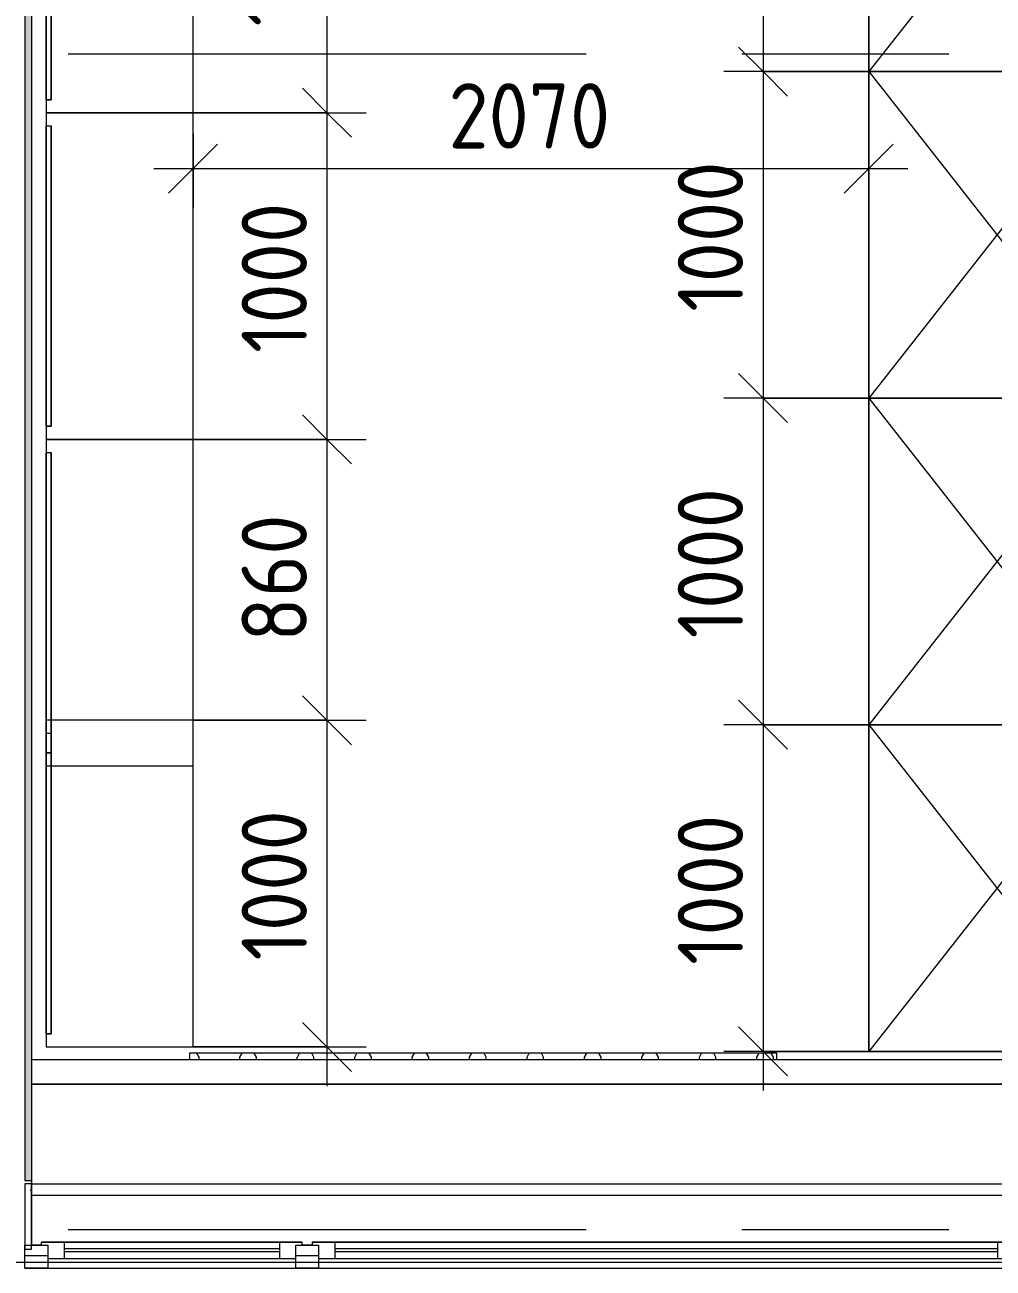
# Model space of a CAD drawing. Header units: millimetres. Extents: x -3724 to 231642, y -8553 to 29017.
# Drawn here: x 3730 to 6697, y -118 to 3689 of the extents above; entities that cross this region are included whole.
import ezdxf

# ---------------------------------------------------------------- set-up
doc = ezdxf.new("R2010")
doc.units = ezdxf.units.MM
doc.linetypes.add('Осевая', pattern=[3175, 635, -476.25, 1587.5, -476.25])
for name, color, linetype, lineweight in [('A-ANNO-DIMS', 7, 'Continuous', 9), ('A-ANNO-DIMS-100', 7, 'Continuous', 9), ('A-GLAZ', 7, 'Continuous', 9), ('A-GLAZ-1', 7, 'Continuous', 13), ('A-WALL', 7, 'Continuous', 9), ('I-WALL', 7, 'Continuous', 9), ('Знаки', 7, 'Continuous', 9), ('Оси-2', 7, 'Осевая', 9)]:
    doc.layers.add(name, color=color, linetype=linetype, lineweight=lineweight)
for name, color, linetype, lineweight, true_color in [('A-WALL-1', 9, 'Continuous', 9, 0x808080), ('A-WALL-FNSH-1', 9, 'Continuous', 9, 0x808080), ('I-FURN-1', 9, 'Continuous', 9, 0x808080)]:
    doc.layers.add(name, color=color, linetype=linetype, lineweight=lineweight, true_color=true_color)
doc.styles.add('ISOCPEUR_1', font='isocpeur.ttf', dxfattribs={"width": 0.9, "height": 200})
doc.dimstyles.new('ISO-2_0_0_9К_Средний_округл2', dxfattribs={"dimscale": 304.8, "dimtxt": 199.196235, "dimasz": 0.492126, "dimexe": 0.393701, "dimexo": 0, "dimgap": 0, "dimtad": 1, "dimdec": 0, "dimrnd": 10, "dimzin": 0, "dimdsep": 46, "dimtxsty": 'ISOCPEUR_1', "dimblk1": 'OBLIQUE', "dimblk2": 'OBLIQUE', "dimsah": 1, "dimcen": 0.09, "dimdle": 0.393701, "dimazin": 0, "dimtfac": 1, "dimtdec": 4, "dimtix": 1, "dimtmove": 0, "dimatfit": 3, "dimfxl": 1, "dimtvp": 1, "dimtolj": 1, "dimtzin": 0, "dimarcsym": 2})
pattern_1 = [(0, (0, 0), (121.92, 30.48), [10.058, -81.382, 10.058, -81.382, -487.68]), (0, (0, 0), (121.92, 30.48), [-182.88, 10.058, -172.822, 10.058, -81.382, -213.36]), (0, (0, 0), (121.92, 30.48), [-457.2, 10.058, -50.902, 10.058, -142.342]), (120, (45.72, 15.24), (-87.35645, 90.34582), [10.058, -81.382, 10.058, -81.382, -487.68]), (120, (45.72, 15.24), (-87.35645, 90.34582), [-182.88, 10.058, -172.822, 10.058, -81.382, -213.36]), (120, (45.72, 15.24), (-87.35645, 90.34582), [-457.2, 10.058, -50.902, 10.058, -142.342]), (240, (60.96, 76.2), (-34.56355, -120.82582), [10.058, -81.382, 10.058, -81.382, -487.68]), (240, (60.96, 76.2), (-34.56355, -120.82582), [-182.88, 10.058, -172.822, 10.058, -81.382, -213.36]), (240, (60.96, 76.2), (-34.56355, -120.82582), [-457.2, 10.058, -50.902, 10.058, -142.342])]

# ---------------------------------------------------------------- blocks, each defined once
blk = doc.blocks.new('120_Окно_СКБ_2Ст - 120_Окно_СКБ_2Ст 3100х2500 _мал_створка слева_-22446080-План расстановки мебели и оборудования 1 этажа в осях 1-12')
at = {"layer": 'A-GLAZ'}
for p, q in [((1550, -57), (-1550, -57)), ((-1430, -107), (600, -107)), ((770, -107), (1430, -107)), ((-1530, -127), (-1500, -127)), ((600, -117), (-1430, -117)), ((670, -127), (700, -127)), ((1430, -117), (770, -117)), ((1500, -127), (1530, -127))]:
    blk.add_line(p, q, dxfattribs=at)
at = {"layer": 'A-GLAZ-1'}
for p, q in [((-1550, -127), (-1550, -57)), ((-1550, -57), (-1480, -57)), ((-1480, -57), (-1480, -127)), ((650, -127), (650, -57)), ((650, -57), (720, -57)), ((720, -57), (720, -127)), ((1480, -127), (1480, -57)), ((1480, -57), (1550, -57)), ((1550, -57), (1550, -127)), ((650, -87), (-1480, -87)), ((-1480, -87), (-1480, -127)), ((-1430, -137), (-1430, -87)), ((600, -137), (600, -87)), ((650, -127), (650, -87)), ((1480, -87), (720, -87)), ((720, -87), (720, -127)), ((770, -137), (770, -87)), ((1430, -137), (1430, -87)), ((1480, -127), (1480, -87)), ((-1480, -127), (-1550, -127)), ((-1480, -127), (-1500, -127)), ((-1500, -127), (-1500, -137)), ((-1500, -137), (670, -137)), ((670, -137), (-1500, -137)), ((720, -127), (650, -127)), ((670, -127), (650, -127)), ((670, -137), (670, -127)), ((720, -127), (700, -127)), ((700, -127), (700, -137)), ((700, -137), (1500, -137)), ((1500, -137), (700, -137)), ((1550, -127), (1480, -127)), ((1500, -127), (1480, -127)), ((1500, -137), (1500, -127))]:
    blk.add_line(p, q, dxfattribs=at)
blk = doc.blocks.new('Шкаф параметрический - 1_319-25527390-План расстановки мебели и оборудования 1 этажа в осях 1-12')
at = {"layer": 'I-FURN-1'}
for p, q in [((0, 0), (1000, -785)), ((0, -785), (1000, 0)), ((1000, 0), (0, 0)), ((0, 0), (0, -785)), ((0, -785), (0, 0)), ((0, 0), (1000, 0)), ((1000, -785), (1000, 0)), ((1000, 0), (1000, -785)), ((0, -785), (1000, -785)), ((1000, -785), (0, -785))]:
    blk.add_line(p, q, dxfattribs=at)
blk = doc.blocks.new('стеллаж для обуви 1000х450х2000 - 1850 x 1850 x 390mm-V99-План расстановки мебели и оборудования 1 этажа в осях 1-12')
at = {"layer": 'I-FURN-1'}
for p, q in [((1172.1, 184.9), (172.1, 184.9)), ((172.1, 184.9), (172.1, -265.1)), ((1172.1, 184.9), (172.1, 184.9)), ((172.1, 184.9), (172.1, -265.1)), ((212.1, 184.9), (1132.1, 184.9)), ((1132.1, 184.9), (212.1, 184.9)), ((212.1, 169.9), (212.1, 184.9)), ((212.1, 184.9), (212.1, 169.9)), ((212.1, 169.9), (1132.1, 169.9)), ((1132.1, 169.9), (212.1, 169.9)), ((1132.1, 184.9), (1132.1, 169.9)), ((1132.1, 184.9), (1132.1, 169.9)), ((1172.1, -265.1), (1172.1, 184.9)), ((1172.1, -265.1), (1172.1, 184.9)), ((172.1, -265.1), (1172.1, -265.1)), ((172.1, -265.1), (1172.1, -265.1))]:
    blk.add_line(p, q, dxfattribs=at)
blk = doc.blocks.new('стеллаж для обуви 1000х450х2000 - 1850 x 1850 x 390mm-V100-План расстановки мебели и оборудования 1 этажа в осях 1-12')
at = {"layer": 'I-FURN-1'}
for p, q in [((1172.1, 184.9), (172.1, 184.9)), ((172.1, 184.9), (172.1, -265.1)), ((1172.1, 184.9), (172.1, 184.9)), ((172.1, 184.9), (172.1, -265.1)), ((212.1, 184.9), (312.1, 184.9)), ((272.1, 184.9), (212.1, 184.9)), ((212.1, 169.9), (212.1, 184.9)), ((212.1, 184.9), (212.1, 169.9)), ((212.1, 169.9), (272.1, 169.9)), ((312.1, 169.9), (212.1, 169.9)), ((312.1, 184.9), (272.1, 184.9)), ((272.1, 169.9), (312.1, 169.9)), ((312.1, 184.9), (1132.1, 184.9)), ((1132.1, 184.9), (312.1, 184.9)), ((312.1, 169.9), (1132.1, 169.9)), ((1132.1, 169.9), (312.1, 169.9)), ((1132.1, 184.9), (1132.1, 169.9)), ((1132.1, 184.9), (1132.1, 169.9)), ((1172.1, -265.1), (1172.1, 184.9)), ((1172.1, -265.1), (1172.1, 184.9)), ((172.1, -265.1), (1172.1, -265.1)), ((172.1, -265.1), (1172.1, -265.1))]:
    blk.add_line(p, q, dxfattribs=at)
blk = doc.blocks.new('стеллаж для обуви 1000х450х2000 - 1850 x 1850 x 390mm-V101-План расстановки мебели и оборудования 1 этажа в осях 1-12')
at = {"layer": 'I-FURN-1'}
for p, q in [((1172.1, 184.9), (172.1, 184.9)), ((172.1, 184.9), (172.1, -265.1)), ((1172.1, 184.9), (172.1, 184.9)), ((172.1, 184.9), (172.1, -265.1)), ((212.1, 184.9), (1032.1, 184.9)), ((1032.1, 184.9), (212.1, 184.9)), ((212.1, 169.9), (212.1, 184.9)), ((212.1, 184.9), (212.1, 169.9)), ((212.1, 169.9), (1032.1, 169.9)), ((1032.1, 169.9), (212.1, 169.9)), ((1032.1, 184.9), (1132.1, 184.9)), ((1072.1, 184.9), (1032.1, 184.9)), ((1032.1, 169.9), (1072.1, 169.9)), ((1132.1, 169.9), (1032.1, 169.9)), ((1132.1, 184.9), (1072.1, 184.9)), ((1072.1, 169.9), (1132.1, 169.9)), ((1132.1, 184.9), (1132.1, 169.9)), ((1132.1, 184.9), (1132.1, 169.9)), ((1172.1, -265.1), (1172.1, 184.9)), ((1172.1, -265.1), (1172.1, 184.9)), ((172.1, -265.1), (1172.1, -265.1)), ((172.1, -265.1), (1172.1, -265.1))]:
    blk.add_line(p, q, dxfattribs=at)
blk = doc.blocks.new('Съемный металлический экран с перфорацией - E1-V138-План расстановки мебели и оборудования 1 этажа в осях 1-12')
at = {"layer": 'Знаки'}
h = blk.add_hatch(dxfattribs=at)
h.set_pattern_fill('FP_106', color=256, style=0, pattern_type=2)
h.set_pattern_definition([(0, (-4215.406, -520), (0, 50.8), [13.612, -74.376]), (60, (-4190.006, -513.194), (-43.9941, 25.4), [13.612, -74.376]), (120, (-4183.2, -487.794), (-43.9941, -25.4), [13.612, -74.376]), (30, (-4201.79, -520), (9e-05, 101.5998), [13.612, -87.988]), (30, (-4227.19, -476.01), (9e-05, 101.5998), [13.612, -87.988]), (150, (-4215.41, -520), (-87.9881, -50.7998), [13.612, -87.988]), (150, (-4190.01, -476.01), (-87.9881, -50.7998), [13.612, -87.988]), (90, (-4183.2, -501.41), (-87.988, 50.8), [13.612, -87.988]), (90, (-4234, -501.41), (-87.988, 50.8), [13.612, -87.988])])
h.paths.add_polyline_path([(1579.5, 0), (1800, 0), (1800, 20), (0, 20), (0, 0), (1267, 0)])
for p, q in [((1800, 20), (0, 20)), ((0, 20), (0, 0)), ((1800, 0), (1800, 20))]:
    blk.add_line(p, q, dxfattribs=at)
blk = doc.blocks.new('Зашивка приборов отопления17 - Зашивка приборов отопления-33282118-План расстановки мебели и оборудования 1 этажа в осях 1-12')
at = {"layer": 'A-WALL'}
for p, q in [((10970, 520), (7910, 520)), ((10970, 445), (7910, 445)), ((7910, 445), (10970, 445)), ((7910, 150), (7910, 140)), ((7910, 105), (10970, 105))]:
    blk.add_line(p, q, dxfattribs=at)
blk = doc.blocks.new('DIMBLOCK26-План расстановки мебели и оборудования 1 этажа в осях 1-12')
at = {"layer": 'A-ANNO-DIMS-100'}
for p, q in [((4245.4, 3354.7), (4245.4, 3128.7)), ((4245.4, 3248.7), (4245.4, 3354.7)), ((6315.8, 3354.7), (6315.8, 3128.7)), ((6315.8, 3248.7), (6315.8, 3354.7)), ((4125.4, 3248.7), (6435.8, 3248.7))]:
    blk.add_line(p, q, dxfattribs=at)
at = {"layer": 'A-ANNO-DIMS-100', "lineweight": 20}
for p, q in [((4245.4, 3248.7), (4320.4, 3323.7)), ((6315.8, 3248.7), (6390.8, 3323.7)), ((4245.4, 3248.7), (4170.4, 3173.7)), ((6315.8, 3248.7), (6240.8, 3173.7))]:
    blk.add_line(p, q, dxfattribs=at)
at = {"layer": 'A-ANNO-DIMS-100', "color": 0, "insert": (5027.8, 3510), "char_height": 200, "width": 606.782, "attachment_point": 1, "line_spacing_factor": 1.149209, "style": 'ISOCPEUR_1'}
blk.add_mtext('2070', dxfattribs=at)
blk = doc.blocks.new('_Oblique')
at = {"color": 0, "linetype": 'ByBlock', "lineweight": -2}
blk.add_line((-0.5, -0.5), (0.5, 0.5), dxfattribs=at)
blk = doc.blocks.new('DIMBLOCK30-План расстановки мебели и оборудования 1 этажа в осях 1-12')
at = {"layer": 'A-ANNO-DIMS-100', "lineweight": 20}
for p, q in [((4655.5, 4419.5), (4580.5, 4494.5)), ((4655.5, 4419.5), (4730.5, 4344.5)), ((4655.5, 3419.5), (4580.5, 3494.5)), ((4655.5, 3419.5), (4730.5, 3344.5))]:
    blk.add_line(p, q, dxfattribs=at)
at = {"layer": 'A-ANNO-DIMS-100'}
for p, q in [((4245.4, 4419.5), (4775.5, 4419.5)), ((4655.5, 4419.5), (4245.4, 4419.5)), ((4655.5, 4419.5), (4655.5, 3419.5)), ((4245.4, 3419.5), (4775.5, 3419.5)), ((4655.5, 3419.5), (4245.4, 3419.5))]:
    blk.add_line(p, q, dxfattribs=at)
at = {"layer": 'A-ANNO-DIMS-100', "color": 0, "insert": (4394.2, 3683.9), "char_height": 200, "width": 565.411, "attachment_point": 1, "rotation": 90, "line_spacing_factor": 1.149209, "style": 'ISOCPEUR_1'}
blk.add_mtext('1000', dxfattribs=at)
blk = doc.blocks.new('DIMBLOCK31-План расстановки мебели и оборудования 1 этажа в осях 1-12')
at = {"layer": 'A-ANNO-DIMS-100', "lineweight": 20}
for p, q in [((4655.5, 3419.5), (4580.5, 3494.5)), ((4655.5, 3419.5), (4730.5, 3344.5)), ((4655.5, 2419.5), (4580.5, 2494.5)), ((4655.5, 2419.5), (4730.5, 2344.5))]:
    blk.add_line(p, q, dxfattribs=at)
at = {"layer": 'A-ANNO-DIMS-100'}
for p, q in [((4245.4, 3419.5), (4775.5, 3419.5)), ((4655.5, 3419.5), (4245.4, 3419.5)), ((4655.5, 3419.5), (4655.5, 2419.5)), ((4245.4, 2419.5), (4775.5, 2419.5)), ((4655.5, 2419.5), (4245.4, 2419.5))]:
    blk.add_line(p, q, dxfattribs=at)
at = {"layer": 'A-ANNO-DIMS-100', "color": 0, "insert": (4394.2, 2683.9), "char_height": 200, "width": 565.411, "attachment_point": 1, "rotation": 90, "line_spacing_factor": 1.149209, "style": 'ISOCPEUR_1'}
blk.add_mtext('1000', dxfattribs=at)
blk = doc.blocks.new('DIMBLOCK32-План расстановки мебели и оборудования 1 этажа в осях 1-12')
at = {"layer": 'A-ANNO-DIMS-100', "lineweight": 20}
for p, q in [((4655.5, 2419.5), (4580.5, 2494.5)), ((4655.5, 2419.5), (4730.5, 2344.5)), ((4655.5, 1559.5), (4580.5, 1634.5)), ((4655.5, 1559.5), (4730.5, 1484.5))]:
    blk.add_line(p, q, dxfattribs=at)
at = {"layer": 'A-ANNO-DIMS-100'}
for p, q in [((4245.4, 2419.5), (4775.5, 2419.5)), ((4655.5, 2419.5), (4245.4, 2419.5)), ((4655.5, 2419.5), (4655.5, 1559.5)), ((4245.4, 1559.5), (4775.5, 1559.5)), ((4655.5, 1559.5), (4245.4, 1559.5))]:
    blk.add_line(p, q, dxfattribs=at)
at = {"layer": 'A-ANNO-DIMS-100', "color": 0, "insert": (4394.2, 1799.9), "char_height": 200, "width": 455.087, "attachment_point": 1, "rotation": 90, "line_spacing_factor": 1.149209, "style": 'ISOCPEUR_1'}
blk.add_mtext('860', dxfattribs=at)
blk = doc.blocks.new('DIMBLOCK33-План расстановки мебели и оборудования 1 этажа в осях 1-12')
at = {"layer": 'A-ANNO-DIMS-100', "lineweight": 20}
for p, q in [((4655.5, 1559.5), (4580.5, 1634.5)), ((4655.5, 1559.5), (4730.5, 1484.5)), ((4655.5, 559.5), (4580.5, 634.5)), ((4655.5, 559.5), (4730.5, 484.5))]:
    blk.add_line(p, q, dxfattribs=at)
at = {"layer": 'A-ANNO-DIMS-100'}
for p, q in [((4245.4, 1559.5), (4775.5, 1559.5)), ((4655.5, 1559.5), (4245.4, 1559.5)), ((4655.5, 1559.5), (4655.5, 439.5)), ((4245.4, 559.5), (4775.5, 559.5)), ((4655.5, 559.5), (4245.4, 559.5))]:
    blk.add_line(p, q, dxfattribs=at)
at = {"layer": 'A-ANNO-DIMS-100', "color": 0, "insert": (4394.2, 823.9), "char_height": 200, "width": 565.411, "attachment_point": 1, "rotation": 90, "line_spacing_factor": 1.149209, "style": 'ISOCPEUR_1'}
blk.add_mtext('1000', dxfattribs=at)
blk = doc.blocks.new('DIMBLOCK35-План расстановки мебели и оборудования 1 этажа в осях 1-12')
at = {"layer": 'A-ANNO-DIMS-100', "lineweight": 20}
for p, q in [((5991.8, 4545.7), (5916.8, 4620.7)), ((5991.8, 4545.7), (6066.8, 4470.7)), ((5991.8, 3545.7), (5916.8, 3620.7)), ((5991.8, 3545.7), (6066.8, 3470.7))]:
    blk.add_line(p, q, dxfattribs=at)
at = {"layer": 'A-ANNO-DIMS-100'}
for p, q in [((6315.8, 4545.7), (5871.8, 4545.7)), ((5991.8, 4545.7), (5991.8, 3545.7)), ((5991.8, 4545.7), (6315.8, 4545.7)), ((6315.8, 3545.7), (5871.8, 3545.7)), ((5991.8, 3545.7), (6315.8, 3545.7))]:
    blk.add_line(p, q, dxfattribs=at)
at = {"layer": 'A-ANNO-DIMS-100', "color": 0, "insert": (5730.5, 3810.2), "char_height": 200, "width": 565.411, "attachment_point": 1, "rotation": 90, "line_spacing_factor": 1.149209, "style": 'ISOCPEUR_1'}
blk.add_mtext('1000', dxfattribs=at)
blk = doc.blocks.new('DIMBLOCK36-План расстановки мебели и оборудования 1 этажа в осях 1-12')
at = {"layer": 'A-ANNO-DIMS-100', "lineweight": 20}
for p, q in [((5991.8, 3545.7), (5916.8, 3620.7)), ((5991.8, 3545.7), (6066.8, 3470.7)), ((5991.8, 2545.7), (5916.8, 2620.7)), ((5991.8, 2545.7), (6066.8, 2470.7))]:
    blk.add_line(p, q, dxfattribs=at)
at = {"layer": 'A-ANNO-DIMS-100'}
for p, q in [((6315.8, 3545.7), (5871.8, 3545.7)), ((5991.8, 3545.7), (5991.8, 2545.7)), ((5991.8, 3545.7), (6315.8, 3545.7)), ((6315.8, 2545.7), (5871.8, 2545.7)), ((5991.8, 2545.7), (6315.8, 2545.7))]:
    blk.add_line(p, q, dxfattribs=at)
at = {"layer": 'A-ANNO-DIMS-100', "color": 0, "insert": (5730.5, 2810.2), "char_height": 200, "width": 565.411, "attachment_point": 1, "rotation": 90, "line_spacing_factor": 1.149209, "style": 'ISOCPEUR_1'}
blk.add_mtext('1000', dxfattribs=at)
blk = doc.blocks.new('DIMBLOCK37-План расстановки мебели и оборудования 1 этажа в осях 1-12')
at = {"layer": 'A-ANNO-DIMS-100', "lineweight": 20}
for p, q in [((5991.8, 2545.7), (5916.8, 2620.7)), ((5991.8, 2545.7), (6066.8, 2470.7)), ((5991.8, 1545.7), (5916.8, 1620.7)), ((5991.8, 1545.7), (6066.8, 1470.7))]:
    blk.add_line(p, q, dxfattribs=at)
at = {"layer": 'A-ANNO-DIMS-100'}
for p, q in [((6315.8, 2545.7), (5871.8, 2545.7)), ((5991.8, 2545.7), (5991.8, 1545.7)), ((5991.8, 2545.7), (6315.8, 2545.7)), ((6315.8, 1545.7), (5871.8, 1545.7)), ((5991.8, 1545.7), (6315.8, 1545.7))]:
    blk.add_line(p, q, dxfattribs=at)
at = {"layer": 'A-ANNO-DIMS-100', "color": 0, "insert": (5730.5, 1810.2), "char_height": 200, "width": 565.411, "attachment_point": 1, "rotation": 90, "line_spacing_factor": 1.149209, "style": 'ISOCPEUR_1'}
blk.add_mtext('1000', dxfattribs=at)
blk = doc.blocks.new('DIMBLOCK38-План расстановки мебели и оборудования 1 этажа в осях 1-12')
at = {"layer": 'A-ANNO-DIMS-100', "lineweight": 20}
for p, q in [((5991.8, 1545.7), (5916.8, 1620.7)), ((5991.8, 1545.7), (6066.8, 1470.7)), ((5991.8, 545.7), (5916.8, 620.7)), ((5991.8, 545.7), (6066.8, 470.7))]:
    blk.add_line(p, q, dxfattribs=at)
at = {"layer": 'A-ANNO-DIMS-100'}
for p, q in [((6315.8, 1545.7), (5871.8, 1545.7)), ((5991.8, 1545.7), (5991.8, 425.7)), ((5991.8, 1545.7), (6315.8, 1545.7)), ((6315.8, 545.7), (5871.8, 545.7)), ((5991.8, 545.7), (6315.8, 545.7))]:
    blk.add_line(p, q, dxfattribs=at)
at = {"layer": 'A-ANNO-DIMS-100', "color": 0, "insert": (5730.5, 810.2), "char_height": 200, "width": 565.411, "attachment_point": 1, "rotation": 90, "line_spacing_factor": 1.149209, "style": 'ISOCPEUR_1'}
blk.add_mtext('1000', dxfattribs=at)

msp = doc.modelspace()

# ---------------------------------------------------------------- hatches: boundary and pattern name
at = {"layer": 'I-WALL'}
h = msp.add_hatch(dxfattribs=at)
h.set_pattern_fill('FP_103', color=256, style=0, pattern_type=2)
h.set_pattern_definition(pattern_1)
h.paths.add_polyline_path([(3750, 150), (3750, 7693), (3730, 7693), (3730, 150)])
h = msp.add_hatch(dxfattribs=at)
h.set_pattern_fill('FP_103', color=256, style=0, pattern_type=2)
h.set_pattern_definition(pattern_1)
h.paths.add_polyline_path([(3730, -60), (3750, -60), (3750, 140), (3730, 140), (3730, 120)])

# ---------------------------------------------------------------- linework, layer by layer
at = {"layer": 'A-WALL-1'}
for p, q in [((3730, 7693), (3730, 150)), ((3730, 150), (3750, 150)), ((3730, 140), (3730, -60)), ((3750, 140), (3730, 140)), ((3750, -60), (3750, 140)), ((3730, -60), (3750, -60)), ((-110, -100), (6830, -100))]:
    msp.add_line(p, q, dxfattribs=at)
at = {"layer": 'A-WALL-FNSH-1'}
for p, q in [((3750, 7690), (3750, 141)), ((3751, 141), (3751, 7690)), ((3750, 141), (3751, 141)), ((3750, 140), (3750, -48)), ((3751, 140), (3750, 140)), ((3751, -48), (3751, 139)), ((3750, -48), (3751, -48))]:
    msp.add_line(p, q, dxfattribs=at)
at = {"layer": 'I-WALL'}
for p, q in [((3751, 521), (6809, 521)), ((6809, 520), (3751, 520)), ((3751, 140), (6810, 140)), ((3751, 140), (3751, 139)), ((6810, 139), (3751, 139)), ((3800, -80), (3730, -80)), ((4630, -80), (4560, -80))]:
    msp.add_line(p, q, dxfattribs=at)
at = {"layer": 'Оси-2'}
for p, q in [((-423.7, 3600), (35770, 3600)), ((-423.7, 0), (35770, 0))]:
    msp.add_line(p, q, dxfattribs=at)

# ---------------------------------------------------------------- block references
at = {"layer": 'A-GLAZ', "rotation": 180}
msp.add_blockref('120_Окно_СКБ_2Ст - 120_Окно_СКБ_2Ст 3100х2500 _мал_створка слева_-22446080-План расстановки мебели и оборудования 1 этажа в осях 1-12', (5280, -175), dxfattribs=at)
at = {"layer": 'A-WALL'}
msp.add_blockref('Зашивка приборов отопления17 - Зашивка приборов отопления-33282118-План расстановки мебели и оборудования 1 этажа в осях 1-12', (-4160, 0), dxfattribs=at)
at = {"layer": 'I-FURN-1'}
for name, p, rotation in [('Шкаф параметрический - 1_319-25527390-План расстановки мебели и оборудования 1 этажа в осях 1-12', (7100.8, 4545.7), 269.9999999999999), ('стеллаж для обуви 1000х450х2000 - 1850 x 1850 x 390mm-V99-План расстановки мебели и оборудования 1 этажа в осях 1-12', (3980.3, 3247.4), 90.00000000000038), ('Шкаф параметрический - 1_319-25527390-План расстановки мебели и оборудования 1 этажа в осях 1-12', (7100.8, 3545.7), 269.9999999999999), ('стеллаж для обуви 1000х450х2000 - 1850 x 1850 x 390mm-V99-План расстановки мебели и оборудования 1 этажа в осях 1-12', (3980.3, 2247.4), 90.00000000000038), ('Шкаф параметрический - 1_319-25527390-План расстановки мебели и оборудования 1 этажа в осях 1-12', (7100.8, 2545.7), 269.9999999999999), ('стеллаж для обуви 1000х450х2000 - 1850 x 1850 x 390mm-V100-План расстановки мебели и оборудования 1 этажа в осях 1-12', (3980.3, 1247.4), 90.00000000000038), ('стеллаж для обуви 1000х450х2000 - 1850 x 1850 x 390mm-V101-План расстановки мебели и оборудования 1 этажа в осях 1-12', (3980.3, 387.4), 90.00000000000038), ('Шкаф параметрический - 1_319-25527390-План расстановки мебели и оборудования 1 этажа в осях 1-12', (7100.8, 1545.7), 269.9999999999999)]:
    msp.add_blockref(name, p, dxfattribs=dict(at, rotation=rotation))
at = {"layer": 'Знаки'}
msp.add_blockref('Съемный металлический экран с перфорацией - E1-V138-План расстановки мебели и оборудования 1 этажа в осях 1-12', (4234, 520), dxfattribs=at)

# ---------------------------------------------------------------- dimensions: what is measured, and where the dimension line sits
at = {"layer": 'A-ANNO-DIMS'}
for base, p1, p2, override, picture, middle in [((5991.8, 3545.7), (6315.8, 4545.7), (6315.8, 3545.7), {"dimpost": '<>', "dimfxl": 1000}, 'DIMBLOCK35-План расстановки мебели и оборудования 1 этажа в осях 1-12', (5891.8, 4045.7)), ((4655.5, 3419.5), (4245.4, 4419.5), (4245.4, 3419.5), {"dimpost": '<>', "dimfxl": 1000}, 'DIMBLOCK30-План расстановки мебели и оборудования 1 этажа в осях 1-12', (4555.5, 3919.5)), ((5991.8, 2545.7), (6315.8, 3545.7), (6315.8, 2545.7), {"dimpost": '<>', "dimfxl": 1000}, 'DIMBLOCK36-План расстановки мебели и оборудования 1 этажа в осях 1-12', (5891.8, 3045.7)), ((4655.5, 2419.5), (4245.4, 3419.5), (4245.4, 2419.5), {"dimpost": '<>', "dimfxl": 1000}, 'DIMBLOCK31-План расстановки мебели и оборудования 1 этажа в осях 1-12', (4555.5, 2919.5)), ((5991.8, 1545.7), (6315.8, 2545.7), (6315.8, 1545.7), {"dimpost": '<>', "dimfxl": 1000}, 'DIMBLOCK37-План расстановки мебели и оборудования 1 этажа в осях 1-12', (5891.8, 2045.7)), ((4655.5, 1559.5), (4245.4, 2419.5), (4245.4, 1559.5), {"dimpost": '<>', "dimfxl": 860}, 'DIMBLOCK32-План расстановки мебели и оборудования 1 этажа в осях 1-12', (4555.5, 1989.5)), ((4655.5, 559.5), (4245.4, 1559.5), (4245.4, 559.5), {"dimpost": '<>', "dimfxl": 1000}, 'DIMBLOCK33-План расстановки мебели и оборудования 1 этажа в осях 1-12', (4555.5, 1059.5)), ((5991.8, 545.7), (6315.8, 1545.7), (6315.8, 545.7), {"dimpost": '<>', "dimfxl": 1000}, 'DIMBLOCK38-План расстановки мебели и оборудования 1 этажа в осях 1-12', (5891.8, 1045.7))]:
    dim = msp.add_linear_dim(base=base, p1=p1, p2=p2, angle=90, dimstyle='ISO-2_0_0_9К_Средний_округл2', override=override, dxfattribs=at)
    dim.commit()
    dim.dimension.update_dxf_attribs({"geometry": picture, "text_midpoint": middle})
dim = msp.add_linear_dim(base=(6315.8, 3248.7), p1=(4245.4, 3354.7), p2=(6315.8, 3354.7), dimstyle='ISO-2_0_0_9К_Средний_округл2', override={"dimpost": '<>', "dimfxl": 2070.429268}, dxfattribs=at)
dim.commit()
dim.dimension.update_dxf_attribs({"geometry": 'DIMBLOCK26-План расстановки мебели и оборудования 1 этажа в осях 1-12', "text_midpoint": (5280.6, 3348.7)})

doc.saveas('drawing.dxf')
